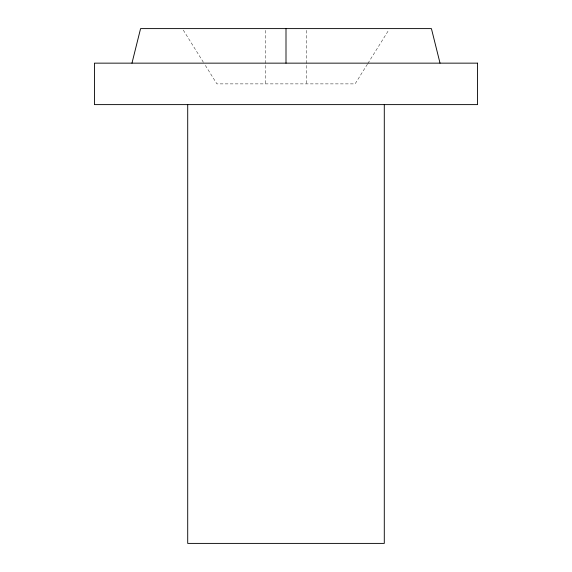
<?xml version="1.0" encoding="UTF-8"?>
<svg xmlns="http://www.w3.org/2000/svg" width="572" height="572" viewBox="0 0 572 572"><rect width="100%" height="100%" fill="white"/><g stroke="black" fill="none" stroke-linecap="round" stroke-linejoin="round"><path stroke-width="0.43" stroke-dasharray="2.86 2.15" d="M367.403 64.193L355.098 83.884L216.902 83.884L204.597 64.193M367.882 63.435L388.703 30.116M183.297 30.116L204.118 63.435M306.728 30.38L306.728 83.884M265.272 30.38L265.272 83.884"/><path stroke-width="0.86" d="M131.968 63.149L140.583 28.6L431.417 28.6L440.032 63.149M384.291 104.612L384.291 543.4L187.709 543.4L187.709 104.612M286 28.6L286 63.149M477.57 63.149L94.43 63.149L94.43 104.612L477.57 104.612L477.57 63.149"/></g></svg>
